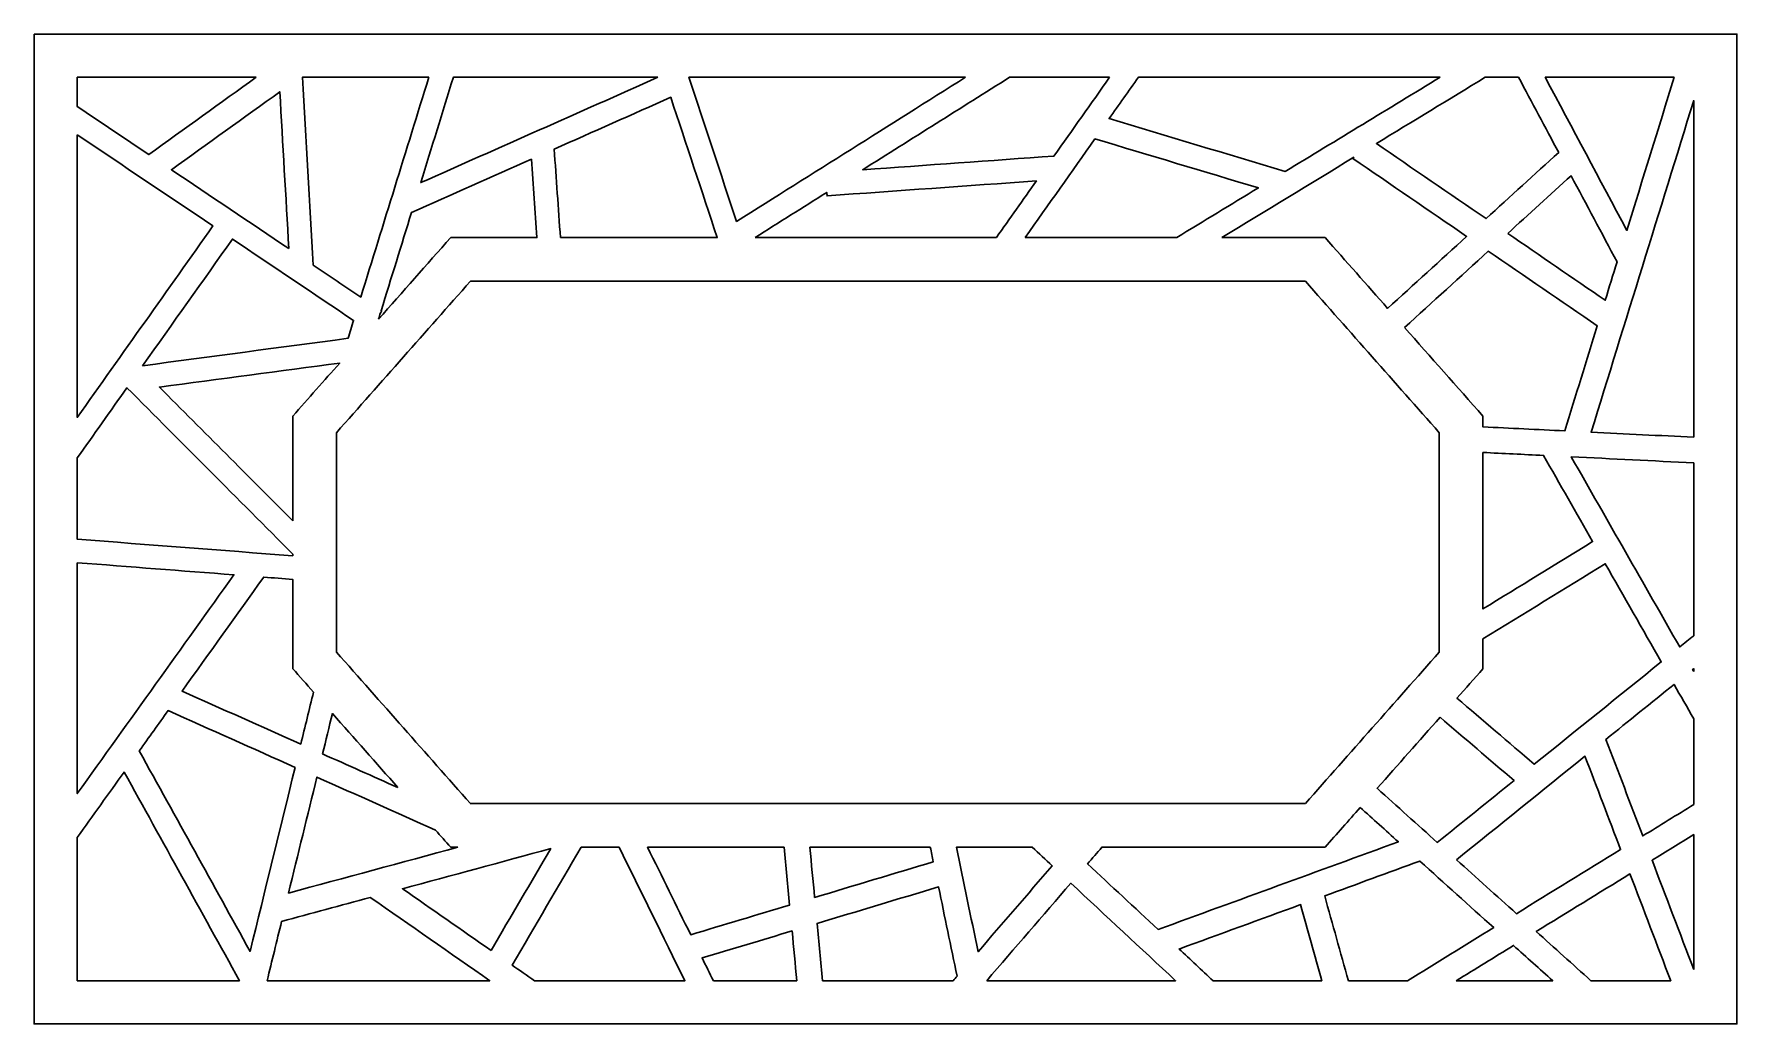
# Model space of a CAD drawing. Header units: centimetres. Extents: x -27 to -9, y -0.6 to 9.
# Drawn here: x -27 to -18.99, y -0.6 to 4.05 of the extents above; entities that cross this region are included whole.
import ezdxf

# ---------------------------------------------------------------- set-up
doc = ezdxf.new("R2010")
doc.units = ezdxf.units.CM
doc.header["$MEASUREMENT"] = 0
doc.layers.add('layer 1', color=7, linetype='Continuous')

msp = doc.modelspace()

# ---------------------------------------------------------------- linework, layer by layer
at = {"layer": 'layer 1', "color": 250, "lineweight": 30}
for points, knots in [([(-26.99914, 4.05145), (-26.99914, 2.50122), (-26.99914, 0.951), (-26.99914, -0.59923), (-26.99914, -0.59923), (-24.33039, -0.59923), (-21.66165, -0.59924), (-18.99291, -0.59923), (-18.99291, -0.59923), (-18.99291, 0.951), (-18.99291, 2.50122), (-18.99291, 4.05145), (-18.99291, 4.05145), (-21.66165, 4.05146), (-24.33039, 4.05145), (-26.99914, 4.05145)], [0, 0, 0, 0, 0.2, 0.2, 0.2, 0.2, 0.4, 0.4, 0.4, 0.4, 0.6, 0.6, 0.6, 0.6, 1, 1, 1, 1]), ([(-25.95491, 3.84837), (-26.12331, 3.72742), (-26.29171, 3.60648), (-26.46012, 3.48554), (-26.46012, 3.48554), (-26.57209, 3.56071), (-26.68408, 3.63589), (-26.79605, 3.71106), (-26.79605, 3.71106), (-26.79605, 3.75683), (-26.79605, 3.8026), (-26.79605, 3.84836), (-26.79605, 3.84836), (-26.51567, 3.84836), (-26.23529, 3.84837), (-25.95491, 3.84837)], [0, 0, 0, 0, 0.2, 0.2, 0.2, 0.2, 0.4, 0.4, 0.4, 0.4, 0.6, 0.6, 0.6, 0.6, 1, 1, 1, 1]), ([(-25.14325, 3.84836), (-25.24981, 3.50428), (-25.35638, 3.1602), (-25.46294, 2.81612), (-25.46294, 2.81612), (-25.53747, 2.86615), (-25.612, 2.91619), (-25.68654, 2.96623), (-25.68654, 2.96623), (-25.7034, 3.26027), (-25.72027, 3.55431), (-25.73714, 3.84837), (-25.73714, 3.84837), (-25.53918, 3.84837), (-25.34121, 3.84837), (-25.14325, 3.84836)], [0, 0, 0, 0, 0.2, 0.2, 0.2, 0.2, 0.4, 0.4, 0.4, 0.4, 0.6, 0.6, 0.6, 0.6, 1, 1, 1, 1]), ([(-24.06574, 3.84837), (-24.43748, 3.68341), (-24.80923, 3.51844), (-25.18097, 3.3535), (-25.18097, 3.3535), (-25.12988, 3.51845), (-25.07882, 3.68341), (-25.02772, 3.84836), (-25.02772, 3.84836), (-24.70706, 3.84836), (-24.38638, 3.84836), (-24.06574, 3.84837)], [0, 0, 0, 0, 0.25, 0.25, 0.25, 0.25, 0.5, 0.5, 0.5, 0.5, 1, 1, 1, 1]), ([(-22.61984, 3.84837), (-22.97862, 3.62264), (-23.3374, 3.39692), (-23.69618, 3.1712), (-23.69618, 3.1712), (-23.77096, 3.39692), (-23.84574, 3.62264), (-23.92053, 3.84836), (-23.92053, 3.84836), (-23.48696, 3.84837), (-23.0534, 3.84836), (-22.61984, 3.84837)], [0, 0, 0, 0, 0.25, 0.25, 0.25, 0.25, 0.5, 0.5, 0.5, 0.5, 1, 1, 1, 1]), ([(-21.94235, 3.84837), (-22.02956, 3.72496), (-22.11679, 3.60155), (-22.204, 3.47815), (-22.204, 3.47815), (-22.50368, 3.45676), (-22.80335, 3.43538), (-23.10302, 3.41399), (-23.10302, 3.41399), (-22.87288, 3.55879), (-22.64275, 3.70357), (-22.41261, 3.84837), (-22.41261, 3.84837), (-22.25586, 3.84836), (-22.0991, 3.84836), (-21.94235, 3.84837)], [0, 0, 0, 0, 0.2, 0.2, 0.2, 0.2, 0.4, 0.4, 0.4, 0.4, 0.6, 0.6, 0.6, 0.6, 1, 1, 1, 1]), ([(-20.38868, 3.84836), (-20.63122, 3.70091), (-20.87375, 3.55345), (-21.1163, 3.406), (-21.1163, 3.406), (-21.39236, 3.4887), (-21.66842, 3.5714), (-21.94447, 3.65411), (-21.94447, 3.65411), (-21.89871, 3.71887), (-21.85295, 3.78361), (-21.80719, 3.84836), (-21.80719, 3.84836), (-21.33436, 3.84837), (-20.86152, 3.84837), (-20.38868, 3.84836)], [0, 0, 0, 0, 0.2, 0.2, 0.2, 0.2, 0.4, 0.4, 0.4, 0.4, 0.6, 0.6, 0.6, 0.6, 1, 1, 1, 1]), ([(-20.01944, 3.84837), (-19.95666, 3.73075), (-19.89386, 3.61313), (-19.83107, 3.4955), (-19.83107, 3.4955), (-19.9449, 3.39179), (-20.05872, 3.28808), (-20.17254, 3.18436), (-20.17254, 3.18436), (-20.34443, 3.30193), (-20.51631, 3.41951), (-20.6882, 3.53709), (-20.6882, 3.53709), (-20.51754, 3.64085), (-20.34687, 3.7446), (-20.17623, 3.84836), (-20.17623, 3.84836), (-20.12396, 3.84836), (-20.0717, 3.84836), (-20.01944, 3.84837)], [0, 0, 0, 0, 0.1666667, 0.1666667, 0.1666667, 0.1666667, 0.3333333, 0.3333333, 0.3333333, 0.3333333, 0.5, 0.5, 0.5, 0.5, 0.6666667, 0.6666667, 0.6666667, 0.6666667, 1, 1, 1, 1]), ([(-19.28788, 3.84836), (-19.3621, 3.60869), (-19.43633, 3.36902), (-19.51055, 3.12935), (-19.51055, 3.12935), (-19.6385, 3.36903), (-19.76644, 3.60869), (-19.89439, 3.84837), (-19.89439, 3.84837), (-19.69222, 3.84836), (-19.49005, 3.84836), (-19.28788, 3.84836)], [0, 0, 0, 0, 0.25, 0.25, 0.25, 0.25, 0.5, 0.5, 0.5, 0.5, 1, 1, 1, 1]), ([(-25.80138, 3.04332), (-25.98546, 3.16689), (-26.16954, 3.29048), (-26.35362, 3.41405), (-26.35362, 3.41405), (-26.18363, 3.53614), (-26.01364, 3.65821), (-25.84366, 3.78029), (-25.84366, 3.78029), (-25.82956, 3.53464), (-25.81547, 3.28898), (-25.80138, 3.04332)], [0, 0, 0, 0, 0.25, 0.25, 0.25, 0.25, 0.5, 0.5, 0.5, 0.5, 1, 1, 1, 1]), ([(-24.52456, 3.09553), (-24.53423, 3.23408), (-24.54389, 3.37261), (-24.55356, 3.51115), (-24.55356, 3.51115), (-24.37091, 3.59221), (-24.18826, 3.67323), (-24.00562, 3.75427), (-24.00562, 3.75427), (-23.93288, 3.5347), (-23.86012, 3.31511), (-23.78738, 3.09553), (-23.78738, 3.09553), (-24.0331, 3.09553), (-24.27883, 3.09553), (-24.52456, 3.09553)], [0, 0, 0, 0, 0.2, 0.2, 0.2, 0.2, 0.4, 0.4, 0.4, 0.4, 0.6, 0.6, 0.6, 0.6, 1, 1, 1, 1]), ([(-19.196, 2.15726), (-19.35682, 2.16518), (-19.51764, 2.17311), (-19.67846, 2.18103), (-19.67846, 2.18103), (-19.51764, 2.70031), (-19.35682, 3.2196), (-19.196, 3.73888), (-19.196, 3.73888), (-19.196, 3.21168), (-19.196, 2.68447), (-19.196, 2.15726)], [0, 0, 0, 0, 0.25, 0.25, 0.25, 0.25, 0.5, 0.5, 0.5, 0.5, 1, 1, 1, 1]), ([(-26.79605, 3.57811), (-26.58335, 3.43532), (-26.37063, 3.29253), (-26.15794, 3.14974), (-26.15794, 3.14974), (-26.37063, 2.85008), (-26.58333, 2.55042), (-26.79605, 2.25076), (-26.79605, 2.25076), (-26.79605, 2.69321), (-26.79605, 3.13566), (-26.79605, 3.57811)], [0, 0, 0, 0, 0.25, 0.25, 0.25, 0.25, 0.5, 0.5, 0.5, 0.5, 1, 1, 1, 1]), ([(-22.33926, 3.09553), (-22.23004, 3.25006), (-22.12082, 3.40461), (-22.0116, 3.55914), (-22.0116, 3.55914), (-21.75543, 3.48239), (-21.49927, 3.40565), (-21.2431, 3.3289), (-21.2431, 3.3289), (-21.37105, 3.25111), (-21.49901, 3.17331), (-21.62695, 3.09553), (-21.62695, 3.09553), (-21.86439, 3.09553), (-22.10183, 3.09553), (-22.33926, 3.09553)], [0, 0, 0, 0, 0.2, 0.2, 0.2, 0.2, 0.4, 0.4, 0.4, 0.4, 0.6, 0.6, 0.6, 0.6, 1, 1, 1, 1]), ([(-25.37967, 2.71191), (-25.37657, 2.72192), (-25.37348, 2.73195), (-25.37036, 2.74197), (-25.37036, 2.74197), (-25.3685, 2.74472), (-25.36663, 2.74747), (-25.36477, 2.75023), (-25.36477, 2.75023), (-25.3656, 2.75078), (-25.36644, 2.75134), (-25.36728, 2.7519), (-25.36728, 2.7519), (-25.31963, 2.90578), (-25.27197, 3.05964), (-25.22432, 3.21351), (-25.22432, 3.21351), (-25.03648, 3.29687), (-24.8486, 3.38023), (-24.66076, 3.46359), (-24.66076, 3.46359), (-24.65218, 3.3409), (-24.64362, 3.21821), (-24.63507, 3.09553), (-24.63507, 3.09553), (-24.77013, 3.09553), (-24.90518, 3.09553), (-25.04024, 3.09553), (-25.04024, 3.09553), (-25.15339, 2.96766), (-25.26653, 2.83978), (-25.37967, 2.71191)], [0, 0, 0, 0, 0.1111111, 0.1111111, 0.1111111, 0.1111111, 0.2222222, 0.2222222, 0.2222222, 0.2222222, 0.3333333, 0.3333333, 0.3333333, 0.3333333, 0.4444444, 0.4444444, 0.4444444, 0.4444444, 0.5555556, 0.5555556, 0.5555556, 0.5555556, 0.6666667, 0.6666667, 0.6666667, 0.6666667, 0.7777778, 0.7777778, 0.7777778, 0.7777778, 1, 1, 1, 1]), ([(-21.41448, 3.09553), (-21.20781, 3.22117), (-21.00115, 3.34683), (-20.79447, 3.47248), (-20.79447, 3.47248), (-20.79579, 3.47061), (-20.7971, 3.46876), (-20.79843, 3.46688), (-20.79843, 3.46688), (-20.62022, 3.34498), (-20.44202, 3.22308), (-20.26381, 3.10118), (-20.26381, 3.10118), (-20.38759, 2.9884), (-20.51136, 2.87561), (-20.63514, 2.76281), (-20.63514, 2.76281), (-20.73327, 2.87372), (-20.83139, 2.98462), (-20.92952, 3.09553), (-20.92952, 3.09553), (-21.09117, 3.09553), (-21.25283, 3.09553), (-21.41448, 3.09553)], [0, 0, 0, 0, 0.1428571, 0.1428571, 0.1428571, 0.1428571, 0.2857143, 0.2857143, 0.2857143, 0.2857143, 0.4285714, 0.4285714, 0.4285714, 0.4285714, 0.5714286, 0.5714286, 0.5714286, 0.5714286, 0.7142857, 0.7142857, 0.7142857, 0.7142857, 1, 1, 1, 1]), ([(-20.07061, 3.11463), (-19.9713, 3.20513), (-19.872, 3.29563), (-19.77268, 3.38611), (-19.77268, 3.38611), (-19.70062, 3.25111), (-19.62854, 3.11611), (-19.55646, 2.9811), (-19.55646, 2.9811), (-19.57505, 2.92109), (-19.59364, 2.86108), (-19.61223, 2.80108), (-19.61223, 2.80108), (-19.76502, 2.90559), (-19.91782, 3.01011), (-20.07061, 3.11463)], [0, 0, 0, 0, 0.2, 0.2, 0.2, 0.2, 0.4, 0.4, 0.4, 0.4, 0.6, 0.6, 0.6, 0.6, 1, 1, 1, 1]), ([(-23.60923, 3.09553), (-23.49692, 3.16618), (-23.38463, 3.23683), (-23.27233, 3.30748), (-23.27233, 3.30748), (-23.27176, 3.30213), (-23.2712, 3.29679), (-23.27063, 3.29145), (-23.27063, 3.29145), (-22.94252, 3.31485), (-22.61442, 3.33826), (-22.28632, 3.36169), (-22.28632, 3.36169), (-22.34902, 3.27296), (-22.41172, 3.18424), (-22.47443, 3.09553), (-22.47443, 3.09553), (-22.8527, 3.09553), (-23.23096, 3.09553), (-23.60923, 3.09553)], [0, 0, 0, 0, 0.1666667, 0.1666667, 0.1666667, 0.1666667, 0.3333333, 0.3333333, 0.3333333, 0.3333333, 0.5, 0.5, 0.5, 0.5, 0.6666667, 0.6666667, 0.6666667, 0.6666667, 1, 1, 1, 1]), ([(-26.48869, 2.49313), (-26.34788, 2.69149), (-26.20709, 2.88984), (-26.06628, 3.08822), (-26.06628, 3.08822), (-25.87653, 2.96082), (-25.68678, 2.83345), (-25.49702, 2.70605), (-25.49702, 2.70605), (-25.50568, 2.67807), (-25.51435, 2.65009), (-25.52302, 2.62209), (-25.52302, 2.62209), (-25.8449, 2.57911), (-26.16681, 2.53613), (-26.48869, 2.49313)], [0, 0, 0, 0, 0.2, 0.2, 0.2, 0.2, 0.4, 0.4, 0.4, 0.4, 0.6, 0.6, 0.6, 0.6, 1, 1, 1, 1]), ([(-20.55548, 2.6728), (-20.42427, 2.79235), (-20.29309, 2.9119), (-20.16189, 3.03146), (-20.16189, 3.03146), (-19.99107, 2.91461), (-19.82025, 2.79777), (-19.64943, 2.68093), (-19.64943, 2.68093), (-19.70041, 2.51633), (-19.75139, 2.35173), (-19.80235, 2.18713), (-19.80235, 2.18713), (-19.9306, 2.19345), (-20.05883, 2.19976), (-20.18705, 2.20608), (-20.18705, 2.20608), (-20.18705, 2.22285), (-20.18705, 2.23963), (-20.18705, 2.2564), (-20.18705, 2.2564), (-20.30987, 2.3952), (-20.43267, 2.53399), (-20.55548, 2.6728)], [0, 0, 0, 0, 0.1428571, 0.1428571, 0.1428571, 0.1428571, 0.2857143, 0.2857143, 0.2857143, 0.2857143, 0.4285714, 0.4285714, 0.4285714, 0.4285714, 0.5714286, 0.5714286, 0.5714286, 0.5714286, 0.7142857, 0.7142857, 0.7142857, 0.7142857, 1, 1, 1, 1]), ([(-25.57734, 1.14767), (-25.57734, 1.49131), (-25.57734, 1.83495), (-25.57734, 2.1786), (-25.57734, 2.1786), (-25.36747, 2.41578), (-25.1576, 2.65297), (-24.94774, 2.89017), (-24.94774, 2.89017), (-23.63917, 2.89017), (-22.33059, 2.89017), (-21.02202, 2.89017), (-21.02202, 2.89017), (-20.81216, 2.65297), (-20.60229, 2.41578), (-20.39242, 2.1786), (-20.39242, 2.1786), (-20.39241, 1.83495), (-20.39242, 1.49131), (-20.39242, 1.14767), (-20.39242, 1.14767), (-20.60229, 0.91048), (-20.81215, 0.67328), (-21.02202, 0.4361), (-21.02202, 0.4361), (-22.33059, 0.43609), (-23.63917, 0.43609), (-24.94774, 0.43609), (-24.94774, 0.43609), (-25.15761, 0.67328), (-25.36747, 0.91048), (-25.57734, 1.14767)], [0, 0, 0, 0, 0.1111111, 0.1111111, 0.1111111, 0.1111111, 0.2222222, 0.2222222, 0.2222222, 0.2222222, 0.3333333, 0.3333333, 0.3333333, 0.3333333, 0.4444444, 0.4444444, 0.4444444, 0.4444444, 0.5555556, 0.5555556, 0.5555556, 0.5555556, 0.6666667, 0.6666667, 0.6666667, 0.6666667, 0.7777778, 0.7777778, 0.7777778, 0.7777778, 1, 1, 1, 1]), ([(-25.7827, 1.76459), (-25.99162, 1.97392), (-26.20053, 2.18328), (-26.40945, 2.39262), (-26.40945, 2.39262), (-26.12698, 2.43035), (-25.8445, 2.46807), (-25.56204, 2.5058), (-25.56204, 2.5058), (-25.63559, 2.42266), (-25.70915, 2.33953), (-25.78271, 2.2564), (-25.78271, 2.2564), (-25.7827, 2.09246), (-25.78271, 1.92853), (-25.7827, 1.76459)], [0, 0, 0, 0, 0.2, 0.2, 0.2, 0.2, 0.4, 0.4, 0.4, 0.4, 0.6, 0.6, 0.6, 0.6, 1, 1, 1, 1]), ([(-26.79605, 2.06014), (-26.71812, 2.16992), (-26.64018, 2.27971), (-26.56227, 2.38951), (-26.56227, 2.38951), (-26.3024, 2.12912), (-26.04256, 1.86874), (-25.78271, 1.60834), (-25.78271, 1.60834), (-25.7827, 1.6056), (-25.7827, 1.60283), (-25.7827, 1.60009), (-25.7827, 1.60009), (-26.12049, 1.62616), (-26.45827, 1.65224), (-26.79606, 1.67832), (-26.79606, 1.67832), (-26.79605, 1.8056), (-26.79605, 1.93287), (-26.79605, 2.06014)], [0, 0, 0, 0, 0.1666667, 0.1666667, 0.1666667, 0.1666667, 0.3333333, 0.3333333, 0.3333333, 0.3333333, 0.5, 0.5, 0.5, 0.5, 0.6666667, 0.6666667, 0.6666667, 0.6666667, 1, 1, 1, 1]), ([(-20.18705, 2.08574), (-20.09216, 2.08106), (-19.99726, 2.07639), (-19.90236, 2.07172), (-19.90236, 2.07172), (-19.82536, 1.93681), (-19.74837, 1.8019), (-19.67138, 1.667), (-19.67138, 1.667), (-19.84327, 1.56148), (-20.01516, 1.45598), (-20.18705, 1.35046), (-20.18705, 1.35046), (-20.18705, 1.59555), (-20.18705, 1.84064), (-20.18705, 2.08574)], [0, 0, 0, 0, 0.2, 0.2, 0.2, 0.2, 0.4, 0.4, 0.4, 0.4, 0.6, 0.6, 0.6, 0.6, 1, 1, 1, 1]), ([(-19.196, 1.22487), (-19.21797, 1.20717), (-19.23993, 1.18947), (-19.26191, 1.17177), (-19.26191, 1.17177), (-19.43188, 1.46961), (-19.60185, 1.76745), (-19.77184, 2.06529), (-19.77184, 2.06529), (-19.57989, 2.05583), (-19.38794, 2.04639), (-19.196, 2.03692), (-19.196, 2.03692), (-19.196, 1.76624), (-19.196, 1.49556), (-19.196, 1.22487)], [0, 0, 0, 0, 0.2, 0.2, 0.2, 0.2, 0.4, 0.4, 0.4, 0.4, 0.6, 0.6, 0.6, 0.6, 1, 1, 1, 1]), ([(-26.79605, 1.56773), (-26.55045, 1.54877), (-26.30483, 1.52981), (-26.05925, 1.51084), (-26.05925, 1.51084), (-26.30485, 1.16828), (-26.55045, 0.8257), (-26.79605, 0.48312), (-26.79605, 0.48312), (-26.79605, 0.84466), (-26.79605, 1.2062), (-26.79605, 1.56773)], [0, 0, 0, 0, 0.25, 0.25, 0.25, 0.25, 0.5, 0.5, 0.5, 0.5, 1, 1, 1, 1]), ([(-20.18705, 1.20983), (-19.99535, 1.3275), (-19.80365, 1.44518), (-19.61195, 1.56285), (-19.61195, 1.56285), (-19.52422, 1.40915), (-19.43651, 1.25545), (-19.34879, 1.10176), (-19.34879, 1.10176), (-19.54778, 0.94143), (-19.74676, 0.7811), (-19.94574, 0.62077), (-19.94574, 0.62077), (-20.06693, 0.7244), (-20.18814, 0.82803), (-20.30934, 0.93165), (-20.30934, 0.93165), (-20.26857, 0.97772), (-20.22782, 1.0238), (-20.18705, 1.06986), (-20.18705, 1.06986), (-20.18705, 1.11652), (-20.18705, 1.16317), (-20.18705, 1.20983)], [0, 0, 0, 0, 0.1428571, 0.1428571, 0.1428571, 0.1428571, 0.2857143, 0.2857143, 0.2857143, 0.2857143, 0.4285714, 0.4285714, 0.4285714, 0.4285714, 0.5714286, 0.5714286, 0.5714286, 0.5714286, 0.7142857, 0.7142857, 0.7142857, 0.7142857, 1, 1, 1, 1]), ([(-25.68529, 0.95976), (-25.70524, 0.87823), (-25.7252, 0.7967), (-25.74514, 0.71517), (-25.74514, 0.71517), (-25.93115, 0.79824), (-26.11714, 0.88132), (-26.30315, 0.9644), (-26.30315, 0.9644), (-26.17515, 1.14294), (-26.04715, 1.32148), (-25.91914, 1.50002), (-25.91914, 1.50002), (-25.87367, 1.49651), (-25.82819, 1.493), (-25.7827, 1.48948), (-25.7827, 1.48948), (-25.7827, 1.34961), (-25.7827, 1.20973), (-25.7827, 1.06986), (-25.7827, 1.06986), (-25.75024, 1.03316), (-25.71776, 0.99646), (-25.68529, 0.95976)], [0, 0, 0, 0, 0.1428571, 0.1428571, 0.1428571, 0.1428571, 0.2857143, 0.2857143, 0.2857143, 0.2857143, 0.4285714, 0.4285714, 0.4285714, 0.4285714, 0.5714286, 0.5714286, 0.5714286, 0.5714286, 0.7142857, 0.7142857, 0.7142857, 0.7142857, 1, 1, 1, 1]), ([(-19.196, 1.05629), (-19.19786, 1.05954), (-19.19971, 1.0628), (-19.20157, 1.06606), (-19.20157, 1.06606), (-19.19971, 1.06756), (-19.19786, 1.06906), (-19.196, 1.07055), (-19.196, 1.07055), (-19.196, 1.0658), (-19.196, 1.06106), (-19.196, 1.05629)], [0, 0, 0, 0, 0.25, 0.25, 0.25, 0.25, 0.5, 0.5, 0.5, 0.5, 1, 1, 1, 1]), ([(-19.19599, 0.43136), (-19.27587, 0.38224), (-19.35575, 0.33312), (-19.43562, 0.284), (-19.43562, 0.284), (-19.49343, 0.43525), (-19.55124, 0.5865), (-19.60905, 0.73773), (-19.60905, 0.73773), (-19.50219, 0.82384), (-19.39533, 0.90993), (-19.28847, 0.99605), (-19.28847, 0.99605), (-19.25764, 0.94203), (-19.22682, 0.88803), (-19.196, 0.83401), (-19.196, 0.83401), (-19.196, 0.6998), (-19.196, 0.56558), (-19.19599, 0.43136)], [0, 0, 0, 0, 0.1666667, 0.1666667, 0.1666667, 0.1666667, 0.3333333, 0.3333333, 0.3333333, 0.3333333, 0.5, 0.5, 0.5, 0.5, 0.6666667, 0.6666667, 0.6666667, 0.6666667, 1, 1, 1, 1]), ([(-26.50445, 0.68363), (-26.45923, 0.7467), (-26.41401, 0.80975), (-26.3688, 0.87284), (-26.3688, 0.87284), (-26.1698, 0.78396), (-25.9708, 0.69508), (-25.77181, 0.6062), (-25.77181, 0.6062), (-25.84232, 0.31802), (-25.91284, 0.02984), (-25.98335, -0.25834), (-25.98335, -0.25834), (-26.15705, 0.05564), (-26.33075, 0.36964), (-26.50445, 0.68363)], [0, 0, 0, 0, 0.2, 0.2, 0.2, 0.2, 0.4, 0.4, 0.4, 0.4, 0.6, 0.6, 0.6, 0.6, 1, 1, 1, 1]), ([(-25.28837, 0.51116), (-25.40648, 0.56391), (-25.52459, 0.61666), (-25.64271, 0.66942), (-25.64271, 0.66942), (-25.62723, 0.73266), (-25.61175, 0.79591), (-25.59628, 0.85916), (-25.59628, 0.85916), (-25.49364, 0.74316), (-25.39101, 0.62716), (-25.28837, 0.51116)], [0, 0, 0, 0, 0.25, 0.25, 0.25, 0.25, 0.5, 0.5, 0.5, 0.5, 1, 1, 1, 1]), ([(-20.38895, 0.84169), (-20.27293, 0.7425), (-20.1569, 0.6433), (-20.04089, 0.54411), (-20.04089, 0.54411), (-20.16117, 0.44718), (-20.28146, 0.35026), (-20.40174, 0.25335), (-20.40174, 0.25335), (-20.49599, 0.33812), (-20.59025, 0.42288), (-20.6845, 0.50765), (-20.6845, 0.50765), (-20.58597, 0.61899), (-20.48745, 0.73034), (-20.38895, 0.84169)], [0, 0, 0, 0, 0.2, 0.2, 0.2, 0.2, 0.4, 0.4, 0.4, 0.4, 0.6, 0.6, 0.6, 0.6, 1, 1, 1, 1]), ([(-20.31124, 0.17196), (-20.10994, 0.33415), (-19.90864, 0.49634), (-19.70735, 0.65855), (-19.70735, 0.65855), (-19.65147, 0.51236), (-19.59559, 0.36618), (-19.53971, 0.21999), (-19.53971, 0.21999), (-19.70303, 0.11957), (-19.86634, 0.01914), (-20.02967, -0.08129), (-20.02967, -0.08129), (-20.12353, 0.00313), (-20.21738, 0.08753), (-20.31124, 0.17196)], [0, 0, 0, 0, 0.2, 0.2, 0.2, 0.2, 0.4, 0.4, 0.4, 0.4, 0.6, 0.6, 0.6, 0.6, 1, 1, 1, 1]), ([(-26.79606, 0.27689), (-26.72258, 0.37936), (-26.64912, 0.48184), (-26.57564, 0.58432), (-26.57564, 0.58432), (-26.39485, 0.25749), (-26.21405, -0.06932), (-26.03325, -0.39614), (-26.03325, -0.39614), (-26.28754, -0.39616), (-26.54178, -0.39615), (-26.79605, -0.39614), (-26.79605, -0.39614), (-26.79605, -0.1718), (-26.79605, 0.05254), (-26.79606, 0.27689)], [0, 0, 0, 0, 0.2, 0.2, 0.2, 0.2, 0.4, 0.4, 0.4, 0.4, 0.6, 0.6, 0.6, 0.6, 1, 1, 1, 1]), ([(-25.00674, 0.23073), (-25.27207, 0.15902), (-25.53737, 0.08732), (-25.80269, 0.01562), (-25.80269, 0.01562), (-25.75825, 0.19722), (-25.71381, 0.37885), (-25.66937, 0.56045), (-25.66937, 0.56045), (-25.4836, 0.47747), (-25.29783, 0.3945), (-25.11205, 0.31152), (-25.11205, 0.31152), (-25.11202, 0.31162), (-25.112, 0.31171), (-25.11195, 0.31178), (-25.11195, 0.31178), (-25.08806, 0.28476), (-25.06415, 0.25776), (-25.04024, 0.23073), (-25.04024, 0.23073), (-25.02908, 0.23073), (-25.01791, 0.23073), (-25.00674, 0.23073)], [0, 0, 0, 0, 0.1428571, 0.1428571, 0.1428571, 0.1428571, 0.2857143, 0.2857143, 0.2857143, 0.2857143, 0.4285714, 0.4285714, 0.4285714, 0.4285714, 0.5714286, 0.5714286, 0.5714286, 0.5714286, 0.7142857, 0.7142857, 0.7142857, 0.7142857, 1, 1, 1, 1]), ([(-20.76411, 0.41767), (-20.70433, 0.36389), (-20.64454, 0.31011), (-20.58475, 0.25634), (-20.58475, 0.25634), (-20.9613, 0.11902), (-21.33786, -0.01829), (-21.71442, -0.15561), (-21.71442, -0.15561), (-21.82501, -0.05276), (-21.93558, 0.05008), (-22.04617, 0.15293), (-22.04617, 0.15293), (-22.02379, 0.17887), (-22.0014, 0.2048), (-21.97901, 0.23073), (-21.97901, 0.23073), (-21.62917, 0.23072), (-21.27934, 0.23074), (-20.92952, 0.23073), (-20.92952, 0.23073), (-20.87439, 0.29304), (-20.81926, 0.35535), (-20.76411, 0.41767)], [0, 0, 0, 0, 0.1428571, 0.1428571, 0.1428571, 0.1428571, 0.2857143, 0.2857143, 0.2857143, 0.2857143, 0.4285714, 0.4285714, 0.4285714, 0.4285714, 0.5714286, 0.5714286, 0.5714286, 0.5714286, 0.7142857, 0.7142857, 0.7142857, 0.7142857, 1, 1, 1, 1]), ([(-19.196, -0.34288), (-19.26132, -0.17199), (-19.32663, -0.00112), (-19.39196, 0.1698), (-19.39196, 0.1698), (-19.32664, 0.20995), (-19.26132, 0.25012), (-19.196, 0.29029), (-19.196, 0.29029), (-19.196, 0.07924), (-19.196, -0.13183), (-19.196, -0.34288)], [0, 0, 0, 0, 0.25, 0.25, 0.25, 0.25, 0.5, 0.5, 0.5, 0.5, 1, 1, 1, 1]), ([(-24.85053, -0.25403), (-24.98933, -0.15738), (-25.12814, -0.06074), (-25.26694, 0.0359), (-25.26694, 0.0359), (-25.03454, 0.09872), (-24.80215, 0.16152), (-24.56976, 0.22433), (-24.56976, 0.22433), (-24.66334, 0.06488), (-24.75694, -0.09457), (-24.85053, -0.25403)], [0, 0, 0, 0, 0.25, 0.25, 0.25, 0.25, 0.5, 0.5, 0.5, 0.5, 1, 1, 1, 1]), ([(-24.64642, -0.39615), (-24.68148, -0.37173), (-24.71654, -0.34732), (-24.7516, -0.32291), (-24.7516, -0.32291), (-24.64327, -0.13837), (-24.53496, 0.04618), (-24.42663, 0.23074), (-24.42663, 0.23074), (-24.36724, 0.23073), (-24.30784, 0.23073), (-24.24846, 0.23073), (-24.24846, 0.23073), (-24.14543, 0.02177), (-24.0424, -0.18718), (-23.93939, -0.39614), (-23.93939, -0.39614), (-24.17506, -0.39614), (-24.41074, -0.39615), (-24.64642, -0.39615)], [0, 0, 0, 0, 0.1666667, 0.1666667, 0.1666667, 0.1666667, 0.3333333, 0.3333333, 0.3333333, 0.3333333, 0.5, 0.5, 0.5, 0.5, 0.6666667, 0.6666667, 0.6666667, 0.6666667, 1, 1, 1, 1]), ([(-23.47246, 0.23073), (-23.46388, 0.14032), (-23.45528, 0.0499), (-23.4467, -0.04052), (-23.4467, -0.04052), (-23.60175, -0.08714), (-23.7568, -0.13375), (-23.91185, -0.18036), (-23.91185, -0.18036), (-23.97941, -0.04333), (-24.04697, 0.09369), (-24.11453, 0.23074), (-24.11453, 0.23074), (-23.90052, 0.23073), (-23.68649, 0.23073), (-23.47246, 0.23073)], [0, 0, 0, 0, 0.2, 0.2, 0.2, 0.2, 0.4, 0.4, 0.4, 0.4, 0.6, 0.6, 0.6, 0.6, 1, 1, 1, 1]), ([(-22.78533, 0.23073), (-22.78061, 0.20801), (-22.77589, 0.1853), (-22.77117, 0.16257), (-22.77117, 0.16257), (-22.95722, 0.10664), (-23.14328, 0.0507), (-23.32933, -0.00523), (-23.32933, -0.00523), (-23.3368, 0.07342), (-23.34428, 0.15207), (-23.35175, 0.23073), (-23.35175, 0.23073), (-23.16294, 0.23072), (-22.97414, 0.23073), (-22.78533, 0.23073)], [0, 0, 0, 0, 0.2, 0.2, 0.2, 0.2, 0.4, 0.4, 0.4, 0.4, 0.6, 0.6, 0.6, 0.6, 1, 1, 1, 1]), ([(-22.3063, 0.23073), (-22.27499, 0.20161), (-22.24369, 0.1725), (-22.21239, 0.14337), (-22.21239, 0.14337), (-22.32845, 0.00891), (-22.44454, -0.12556), (-22.56063, -0.26003), (-22.56063, -0.26003), (-22.59461, -0.09645), (-22.62858, 0.06714), (-22.66257, 0.23073), (-22.66257, 0.23073), (-22.54381, 0.23073), (-22.42506, 0.23073), (-22.3063, 0.23073)], [0, 0, 0, 0, 0.2, 0.2, 0.2, 0.2, 0.4, 0.4, 0.4, 0.4, 0.6, 0.6, 0.6, 0.6, 1, 1, 1, 1]), ([(-20.81996, -0.39614), (-20.85703, -0.26328), (-20.89408, -0.13041), (-20.93114, 0.00245), (-20.93114, 0.00245), (-20.78203, 0.05684), (-20.63293, 0.11121), (-20.48383, 0.16558), (-20.48383, 0.16558), (-20.36801, 0.06141), (-20.25221, -0.04276), (-20.13637, -0.14691), (-20.13637, -0.14691), (-20.27148, -0.22999), (-20.40658, -0.31307), (-20.54167, -0.39614), (-20.54167, -0.39614), (-20.63444, -0.39614), (-20.7272, -0.39615), (-20.81996, -0.39614)], [0, 0, 0, 0, 0.1666667, 0.1666667, 0.1666667, 0.1666667, 0.3333333, 0.3333333, 0.3333333, 0.3333333, 0.5, 0.5, 0.5, 0.5, 0.6666667, 0.6666667, 0.6666667, 0.6666667, 1, 1, 1, 1]), ([(-19.67958, -0.39615), (-19.76521, -0.31912), (-19.85087, -0.2421), (-19.93651, -0.16508), (-19.93651, -0.16508), (-19.78968, -0.07478), (-19.64287, 0.0155), (-19.49605, 0.10577), (-19.49605, 0.10577), (-19.4321, -0.06153), (-19.36815, -0.22884), (-19.3042, -0.39614), (-19.3042, -0.39614), (-19.42931, -0.39615), (-19.55445, -0.39614), (-19.67958, -0.39615)], [0, 0, 0, 0, 0.2, 0.2, 0.2, 0.2, 0.4, 0.4, 0.4, 0.4, 0.6, 0.6, 0.6, 0.6, 1, 1, 1, 1]), ([(-23.29219, -0.39614), (-23.30071, -0.30646), (-23.30923, -0.21677), (-23.31775, -0.12709), (-23.31775, -0.12709), (-23.12739, -0.06985), (-22.93704, -0.01261), (-22.74666, 0.04461), (-22.74666, 0.04461), (-22.71763, -0.09514), (-22.6886, -0.2349), (-22.65957, -0.37466), (-22.65957, -0.37466), (-22.66575, -0.38181), (-22.67194, -0.38898), (-22.67812, -0.39614), (-22.67812, -0.39614), (-22.88281, -0.39615), (-23.08749, -0.39615), (-23.29219, -0.39614)], [0, 0, 0, 0, 0.1666667, 0.1666667, 0.1666667, 0.1666667, 0.3333333, 0.3333333, 0.3333333, 0.3333333, 0.5, 0.5, 0.5, 0.5, 0.6666667, 0.6666667, 0.6666667, 0.6666667, 1, 1, 1, 1]), ([(-22.52015, -0.39614), (-22.38836, -0.24347), (-22.25656, -0.09078), (-22.12476, 0.06189), (-22.12476, 0.06189), (-21.9606, -0.09079), (-21.79643, -0.24346), (-21.63227, -0.39615), (-21.63227, -0.39615), (-21.92823, -0.39614), (-22.22418, -0.39615), (-22.52015, -0.39614)], [0, 0, 0, 0, 0.25, 0.25, 0.25, 0.25, 0.5, 0.5, 0.5, 0.5, 1, 1, 1, 1]), ([(-25.90344, -0.39614), (-25.88072, -0.30335), (-25.85802, -0.21053), (-25.83531, -0.11771), (-25.83531, -0.11771), (-25.69625, -0.08015), (-25.55719, -0.04254), (-25.41812, -0.00496), (-25.41812, -0.00496), (-25.23084, -0.13534), (-25.04356, -0.26575), (-24.85629, -0.39615), (-24.85629, -0.39615), (-25.20534, -0.39614), (-25.55439, -0.39615), (-25.90344, -0.39614)], [0, 0, 0, 0, 0.2, 0.2, 0.2, 0.2, 0.4, 0.4, 0.4, 0.4, 0.6, 0.6, 0.6, 0.6, 1, 1, 1, 1]), ([(-21.45579, -0.39615), (-21.50916, -0.34651), (-21.56253, -0.29688), (-21.61589, -0.24724), (-21.61589, -0.24724), (-21.42537, -0.17777), (-21.23485, -0.10829), (-21.04433, -0.03882), (-21.04433, -0.03882), (-21.01111, -0.15792), (-20.9779, -0.27703), (-20.94467, -0.39614), (-20.94467, -0.39614), (-21.11504, -0.39615), (-21.28542, -0.39615), (-21.45579, -0.39615)], [0, 0, 0, 0, 0.2, 0.2, 0.2, 0.2, 0.4, 0.4, 0.4, 0.4, 0.6, 0.6, 0.6, 0.6, 1, 1, 1, 1]), ([(-23.80546, -0.39614), (-23.82298, -0.3606), (-23.84051, -0.32505), (-23.85803, -0.28951), (-23.85803, -0.28951), (-23.71706, -0.24713), (-23.57609, -0.20475), (-23.43512, -0.16238), (-23.43512, -0.16238), (-23.42772, -0.24029), (-23.42032, -0.31822), (-23.41291, -0.39615), (-23.41291, -0.39615), (-23.54376, -0.39615), (-23.67461, -0.39614), (-23.80546, -0.39614)], [0, 0, 0, 0, 0.2, 0.2, 0.2, 0.2, 0.4, 0.4, 0.4, 0.4, 0.6, 0.6, 0.6, 0.6, 1, 1, 1, 1]), ([(-20.31226, -0.39614), (-20.2226, -0.34099), (-20.1329, -0.28583), (-20.04321, -0.23068), (-20.04321, -0.23068), (-19.98189, -0.28584), (-19.92059, -0.34099), (-19.85926, -0.39615), (-19.85926, -0.39615), (-20.01026, -0.39614), (-20.16128, -0.39615), (-20.31226, -0.39614)], [0, 0, 0, 0, 0.25, 0.25, 0.25, 0.25, 0.5, 0.5, 0.5, 0.5, 1, 1, 1, 1])]:
    msp.add_open_spline(points, degree=3, knots=knots, dxfattribs=at)

doc.saveas('drawing.dxf')
